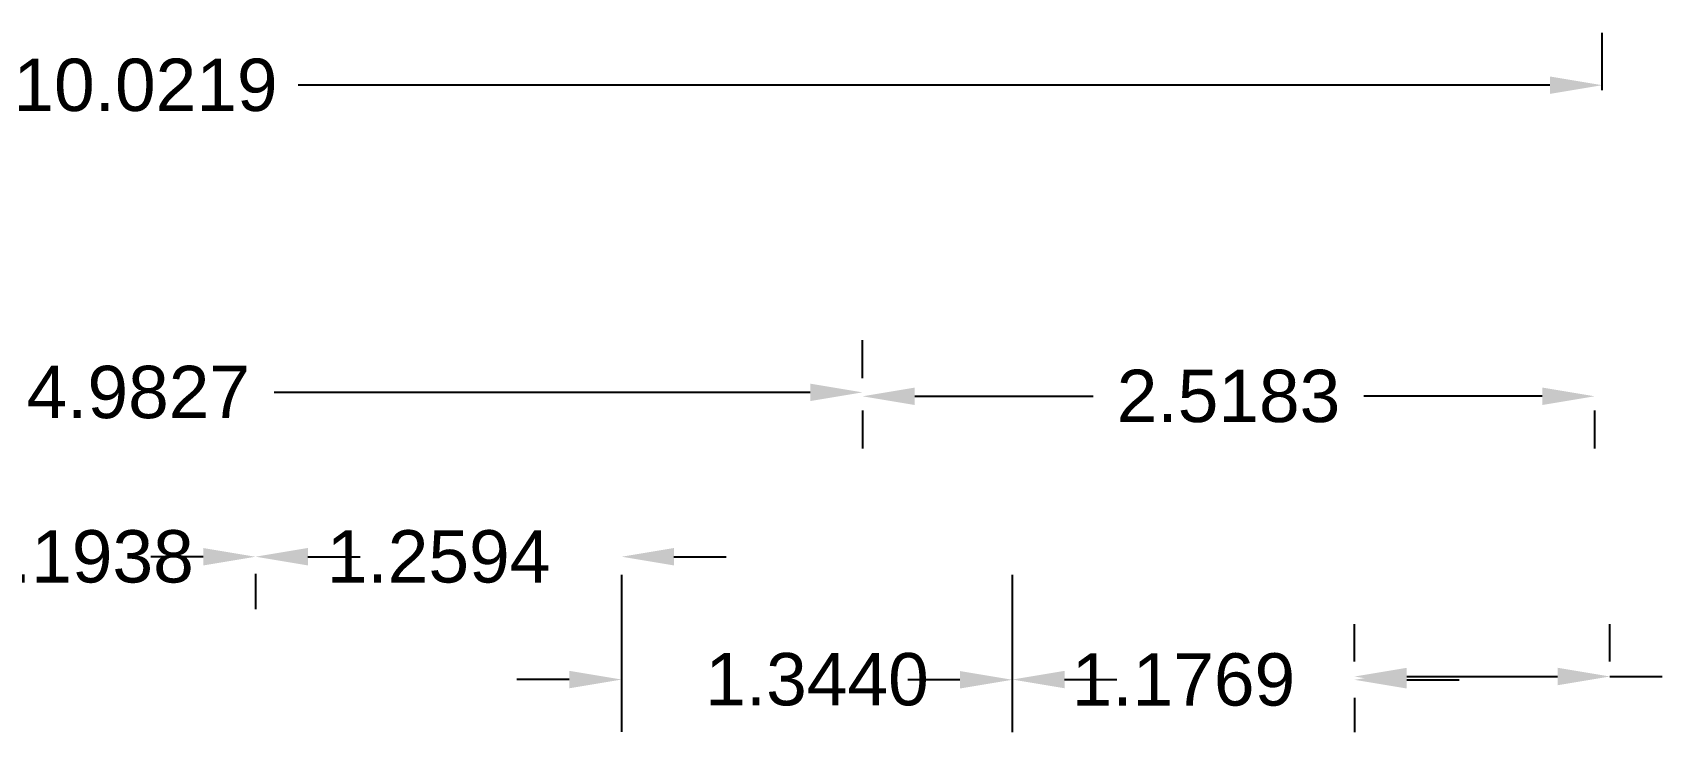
# Model space of a CAD drawing. Header units: metres. Extents: x -92766 to 98207, y -36056 to 71601.
# Drawn here: x 9.63 to 15.28, y 5.33 to 7.73 of the extents above; entities that cross this region are included whole.
import ezdxf

# ---------------------------------------------------------------- set-up
doc = ezdxf.new("R2010")
doc.units = ezdxf.units.M
doc.header["$MEASUREMENT"] = 0
doc.layers.add('ANGLE (COTE)', color=251, linetype='Continuous', lineweight=0)
doc.styles.get("Standard").update_dxf_attribs({"font": 'arial.ttf'})
doc.dimstyles.get("Standard").update_dxf_attribs({"dimtxt": 0.18, "dimasz": 0.18, "dimexe": 0.18, "dimexo": 0.0625, "dimgap": 0.09, "dimtad": 0, "dimtih": 1, "dimtoh": 1, "dimdec": 4, "dimzin": 0, "dimdsep": 46, "dimtxsty": 'Standard', "dimcen": 0.09, "dimadec": 0, "dimazin": 0, "dimtfac": 1, "dimtdec": 4, "dimtofl": 0, "dimtmove": 0, "dimatfit": 3, "dimfxl": 1, "dimtolj": 1, "dimtzin": 0, "dimarcsym": 0})

# ---------------------------------------------------------------- blocks, each defined once
blk = doc.blocks.new('*D107')
at = {"layer": 'ANGLE (COTE)', "color": 0, "lineweight": -2, "transparency": 16777216}
for p, q in [((5.0075, 7.5343), (5.0075, 7.7314)), ((15.0294, 7.5343), (15.0294, 7.7314)), ((5.1875, 7.5514), (9.4931, 7.5514)), ((14.8494, 7.5514), (10.5437, 7.5514))]:
    blk.add_line(p, q, dxfattribs=at)
at = {"layer": 'ANGLE (COTE)', "color": 0, "transparency": 16777216}
for points in [[(5.1875, 7.5814), (5.1875, 7.5214), (5.0075, 7.5514)], [(14.8494, 7.5814), (14.8494, 7.5214), (15.0294, 7.5514)]]:
    blk.add_solid(points, dxfattribs=at)
at = {"layer": 'Defpoints', "color": 0, "transparency": 16777216}
for p in [(15.0294, 7.5514), (5.0075, 7.4718), (15.0294, 7.4718)]:
    blk.add_point(p, dxfattribs=at)
at = {"layer": 'ANGLE (COTE)', "color": 0, "transparency": 16777216, "insert": (10.0184, 7.5514), "char_height": 0.18, "attachment_point": 5}
blk.add_mtext('\\A1;10.0219', dxfattribs=at)
blk = doc.blocks.new('*D119')
at = {"layer": 'ANGLE (COTE)', "color": 0, "lineweight": -2, "transparency": 16777216}
for p, q in [((7.5022, 6.5441), (7.5022, 6.6751)), ((12.4849, 6.5441), (12.4849, 6.6751)), ((7.6822, 6.4951), (9.5263, 6.4951)), ((12.3049, 6.4951), (10.4608, 6.4951))]:
    blk.add_line(p, q, dxfattribs=at)
at = {"layer": 'ANGLE (COTE)', "color": 0, "transparency": 16777216}
for points in [[(7.6822, 6.5251), (7.6822, 6.4651), (7.5022, 6.4951)], [(12.3049, 6.5251), (12.3049, 6.4651), (12.4849, 6.4951)]]:
    blk.add_solid(points, dxfattribs=at)
at = {"layer": 'Defpoints', "color": 0, "transparency": 16777216}
for p in [(7.5022, 6.4816), (12.4849, 6.4951), (12.4849, 6.4816)]:
    blk.add_point(p, dxfattribs=at)
at = {"layer": 'ANGLE (COTE)', "color": 0, "transparency": 16777216, "insert": (9.9936, 6.4951), "char_height": 0.18, "attachment_point": 5}
blk.add_mtext('\\A1;4.9827', dxfattribs=at)
blk = doc.blocks.new('*D120')
at = {"layer": 'ANGLE (COTE)', "color": 0, "lineweight": -2, "transparency": 16777216}
for p, q in [((12.6649, 6.4816), (13.2789, 6.4816)), ((14.8232, 6.4816), (14.2092, 6.4816)), ((12.4849, 6.4326), (12.4849, 6.3016)), ((15.0032, 6.4326), (15.0032, 6.3016))]:
    blk.add_line(p, q, dxfattribs=at)
at = {"layer": 'ANGLE (COTE)', "color": 0, "transparency": 16777216}
for points in [[(12.6649, 6.5116), (12.6649, 6.4516), (12.4849, 6.4816)], [(14.8232, 6.5116), (14.8232, 6.4516), (15.0032, 6.4816)]]:
    blk.add_solid(points, dxfattribs=at)
at = {"layer": 'Defpoints', "color": 0, "transparency": 16777216}
for p in [(12.4849, 6.4951), (15.0032, 6.4951), (15.0032, 6.4816)]:
    blk.add_point(p, dxfattribs=at)
at = {"layer": 'ANGLE (COTE)', "color": 0, "transparency": 16777216, "insert": (13.744, 6.4816), "char_height": 0.18, "attachment_point": 5}
blk.add_mtext('\\A1;2.5183', dxfattribs=at)
blk = doc.blocks.new('*D125')
at = {"layer": 'ANGLE (COTE)', "color": 0, "lineweight": -2, "transparency": 16777216}
for p, q in [((9.0232, 5.9299), (8.8432, 5.9299)), ((10.5769, 5.9299), (10.7569, 5.9299)), ((9.2032, 5.8706), (9.2032, 5.7499)), ((10.3969, 5.8706), (10.3969, 5.7499))]:
    blk.add_line(p, q, dxfattribs=at)
at = {"layer": 'ANGLE (COTE)', "color": 0, "transparency": 16777216}
for points in [[(9.0232, 5.9599), (9.0232, 5.8999), (9.2032, 5.9299)], [(10.5769, 5.9599), (10.5769, 5.8999), (10.3969, 5.9299)]]:
    blk.add_solid(points, dxfattribs=at)
at = {"layer": 'Defpoints', "color": 0, "transparency": 16777216}
for p in [(9.2032, 5.9331), (10.3969, 5.9331), (10.3969, 5.9299)]:
    blk.add_point(p, dxfattribs=at)
at = {"layer": 'ANGLE (COTE)', "color": 0, "transparency": 16777216, "insert": (9.8, 5.9299), "char_height": 0.18, "attachment_point": 5}
blk.add_mtext('\\A1;1.1938', dxfattribs=at)
blk = doc.blocks.new('*D126')
at = {"layer": 'ANGLE (COTE)', "color": 0, "lineweight": -2, "transparency": 16777216}
for p, q in [((10.2169, 5.9298), (10.0369, 5.9298)), ((11.8363, 5.9298), (12.0163, 5.9298)), ((10.3969, 5.8674), (10.3969, 5.7498)), ((11.6563, 5.8674), (11.6563, 5.7498))]:
    blk.add_line(p, q, dxfattribs=at)
at = {"layer": 'ANGLE (COTE)', "color": 0, "transparency": 16777216}
for points in [[(10.2169, 5.9598), (10.2169, 5.8998), (10.3969, 5.9298)], [(11.8363, 5.9598), (11.8363, 5.8998), (11.6563, 5.9298)]]:
    blk.add_solid(points, dxfattribs=at)
at = {"layer": 'Defpoints', "color": 0, "transparency": 16777216}
for p in [(10.3969, 5.9299), (11.6563, 5.9299), (11.6563, 5.9298)]:
    blk.add_point(p, dxfattribs=at)
at = {"layer": 'ANGLE (COTE)', "color": 0, "transparency": 16777216, "insert": (11.0266, 5.9298), "char_height": 0.18, "attachment_point": 5}
blk.add_mtext('\\A1;1.2594', dxfattribs=at)
blk = doc.blocks.new('*D127')
at = {"layer": 'ANGLE (COTE)', "color": 0, "lineweight": -2, "transparency": 16777216}
for p, q in [((11.6563, 5.8673), (11.6563, 5.3275)), ((13.0003, 5.8673), (13.0003, 5.3275)), ((11.4763, 5.5075), (11.2963, 5.5075)), ((13.1803, 5.5075), (13.3603, 5.5075))]:
    blk.add_line(p, q, dxfattribs=at)
at = {"layer": 'ANGLE (COTE)', "color": 0, "transparency": 16777216}
for points in [[(11.4763, 5.5375), (11.4763, 5.4775), (11.6563, 5.5075)], [(13.1803, 5.5375), (13.1803, 5.4775), (13.0003, 5.5075)]]:
    blk.add_solid(points, dxfattribs=at)
at = {"layer": 'Defpoints', "color": 0, "transparency": 16777216}
for p in [(11.6563, 5.9298), (13.0003, 5.9298), (13.0003, 5.5075)]:
    blk.add_point(p, dxfattribs=at)
at = {"layer": 'ANGLE (COTE)', "color": 0, "transparency": 16777216, "insert": (12.3283, 5.5075), "char_height": 0.18, "attachment_point": 5}
blk.add_mtext('\\A1;1.3440', dxfattribs=at)
blk = doc.blocks.new('*D128')
at = {"layer": 'ANGLE (COTE)', "color": 0, "lineweight": -2, "transparency": 16777216}
for p, q in [((12.8203, 5.5066), (12.6403, 5.5066)), ((14.3572, 5.5066), (14.5372, 5.5066)), ((13.0003, 5.445), (13.0003, 5.3266)), ((14.1772, 5.445), (14.1772, 5.3266))]:
    blk.add_line(p, q, dxfattribs=at)
at = {"layer": 'ANGLE (COTE)', "color": 0, "transparency": 16777216}
for points in [[(12.8203, 5.5366), (12.8203, 5.4766), (13.0003, 5.5066)], [(14.3572, 5.5366), (14.3572, 5.4766), (14.1772, 5.5066)]]:
    blk.add_solid(points, dxfattribs=at)
at = {"layer": 'Defpoints', "color": 0, "transparency": 16777216}
for p in [(13.0003, 5.5075), (14.1772, 5.5075), (14.1772, 5.5066)]:
    blk.add_point(p, dxfattribs=at)
at = {"layer": 'ANGLE (COTE)', "color": 0, "transparency": 16777216, "insert": (13.5888, 5.5066), "char_height": 0.18, "attachment_point": 5}
blk.add_mtext('\\A1;1.1769', dxfattribs=at)
blk = doc.blocks.new('*D129')
at = {"layer": 'ANGLE (COTE)', "color": 0, "lineweight": -2, "transparency": 16777216}
for p, q in [((14.1772, 5.5691), (14.1772, 5.6979)), ((15.0561, 5.5691), (15.0561, 5.6979)), ((14.3572, 5.5179), (14.8761, 5.5179)), ((15.0561, 5.5179), (15.2361, 5.5179))]:
    blk.add_line(p, q, dxfattribs=at)
at = {"layer": 'ANGLE (COTE)', "color": 0, "transparency": 16777216}
for points in [[(14.3572, 5.5479), (14.3572, 5.4879), (14.1772, 5.5179)], [(14.8761, 5.5479), (14.8761, 5.4879), (15.0561, 5.5179)]]:
    blk.add_solid(points, dxfattribs=at)
at = {"layer": 'Defpoints', "color": 0, "transparency": 16777216}
for p in [(14.1772, 5.5066), (15.0561, 5.5179), (15.0561, 5.5066)]:
    blk.add_point(p, dxfattribs=at)
at = {"layer": 'ANGLE (COTE)', "color": 0, "transparency": 16777216, "insert": (15.6999, 5.5179), "char_height": 0.18, "attachment_point": 5}
blk.add_mtext('\\A1;0.8789', dxfattribs=at)

msp = doc.modelspace()

# ---------------------------------------------------------------- dimensions: what is measured, and where the dimension line sits
at = {"layer": 'ANGLE (COTE)'}
for base, p1, p2, picture, middle in [((15.02936, 7.55142), (5.00747, 7.47178), (15.02936, 7.47178), '*D107', (10.01842, 7.55142)), ((12.48488, 6.49509), (7.50222, 6.48163), (12.48488, 6.48163), '*D119', (9.99355, 6.49509)), ((15.00315, 6.48163), (12.48488, 6.49509), (15.00315, 6.49509), '*D120', (13.74402, 6.48163)), ((10.39694, 5.92987), (9.20315, 5.93309), (10.39694, 5.93309), '*D125', (9.80004, 5.92987)), ((11.65633, 5.92975), (10.39694, 5.92987), (11.65633, 5.92987), '*D126', (11.02663, 5.92975)), ((13.00032, 5.50746), (11.65633, 5.92975), (13.00032, 5.92975), '*D127', (12.32833, 5.50746)), ((15.05607, 5.51791), (14.17721, 5.50658), (15.05607, 5.50658), '*D129', (15.69988, 5.51791)), ((14.17721, 5.50658), (13.00032, 5.50746), (14.17721, 5.50746), '*D128', (13.58877, 5.50658))]:
    dim = msp.add_linear_dim(base=base, p1=p1, p2=p2, dimstyle='Standard', dxfattribs=at)
    dim.commit()
    dim.dimension.update_dxf_attribs({"geometry": picture, "text_midpoint": middle})

doc.saveas('drawing.dxf')
